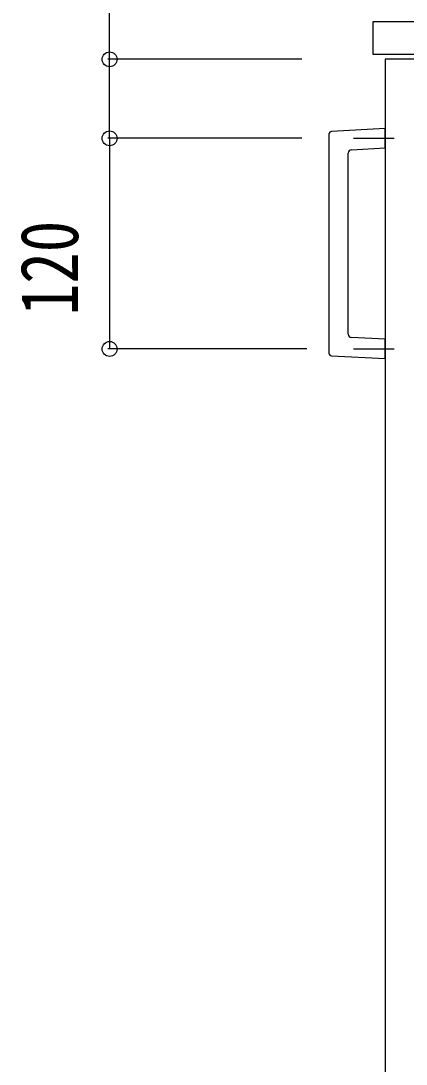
# Model space of a CAD drawing. Units: millimetres, scale not verified. Extents: x -4205 to 4205, y -2836 to 3104.
# Drawn here: x -2096 to -1876, y -1497 to -903 of the extents above; entities that cross this region are included whole.
import ezdxf
from ezdxf.enums import TextEntityAlignment as Align

# ---------------------------------------------------------------- set-up
doc = ezdxf.new("R2010")
doc.units = ezdxf.units.MM
doc.header["$LTSCALE"] = 20
for name, color, linetype in [('0-3_YKK_12', 2, 'Continuous'), ('0-4_YKK_13', 4, 'Continuous'), ('0-5_YKK_D', 6, 'Continuous')]:
    doc.layers.add(name, color=color, linetype=linetype)
doc.styles.add('ＭＳ ゴシック', font='')
doc.styles.get('ＭＳ ゴシック').set_extended_font_data('MS Gothic')

msp = doc.modelspace()

# ---------------------------------------------------------------- linework, layer by layer
at = {"layer": '0-3_YKK_12'}
for points in [[(-1894.99, -921.5), (-1489.99, -921.5), (-1489.99, -903.1), (-1894.99, -903.1)], [(-1887.99, -1698.5), (-1869.99, -1698.5), (-1869.99, -924.5), (-1887.99, -924.5)]]:
    msp.add_lwpolyline(points, close=True, dxfattribs=at)
at = {"layer": '0-4_YKK_13'}
for p, q in [((-1919.99, -967.09), (-1919.99, -1091.91)), ((-1887.99, -963.99), (-1918.56, -965.59)), ((-1887.99, -975.01), (-1887.99, -963.99)), ((-1906.04, -969.5), (-1882.89, -969.5)), ((-1908.99, -1080.99), (-1908.99, -978.01)), ((-1907.09, -976.01), (-1887.99, -975.01)), ((-1906.04, -1089.5), (-1882.89, -1089.5))]:
    msp.add_line(p, q, dxfattribs=at)
msp.add_lwpolyline([(-1918.56, -1093.4), (-1887.99, -1095.01), (-1887.99, -1083.99), (-1907.09, -1082.99)], dxfattribs=at)
for centre, radius, start, end in [((-1918.49, -967.09), 1.5, 92.7637, 180.21124), ((-1906.99, -978.01), 2, 93.19527, 179.79522), ((-1906.99, -1080.99), 2, 180.19527, 266.79522), ((-1918.49, -1091.91), 1.5, 179.7637, 267.21124)]:
    msp.add_arc(centre, radius, start, end, dxfattribs=at)
at = {"layer": '0-5_YKK_D'}
for p, q in [((-1935.49, -924.5), (-2045.99, -924.5)), ((-1935.49, -969.5), (-2045.99, -969.5)), ((-1935.49, -969.5), (-2045.99, -969.5)), ((-2044.99, -969.5), (-2044.99, -1089.5)), ((-1932.58, -1089.5), (-2045.99, -1089.5))]:
    msp.add_line(p, q, dxfattribs=at)
msp.add_lwpolyline([(-2044.99, -969.5), (-2044.99, -924.5), (-2044.99, -821.7)], dxfattribs=at)
for centre in [(-2044.99, -924.5), (-2044.99, -969.5), (-2044.99, -969.5), (-2044.99, -1089.5)]:
    msp.add_circle(centre, 4.25, dxfattribs=at)

# ---------------------------------------------------------------- texts
at = {"layer": '0-5_YKK_D', "style": 'ＭＳ ゴシック', "width": 0.8}
msp.add_text('120', height=32.99, rotation=90, dxfattribs=at).set_placement((-2052.99, -1070.3), align=Align.BOTTOM_LEFT)

doc.saveas('drawing.dxf')
